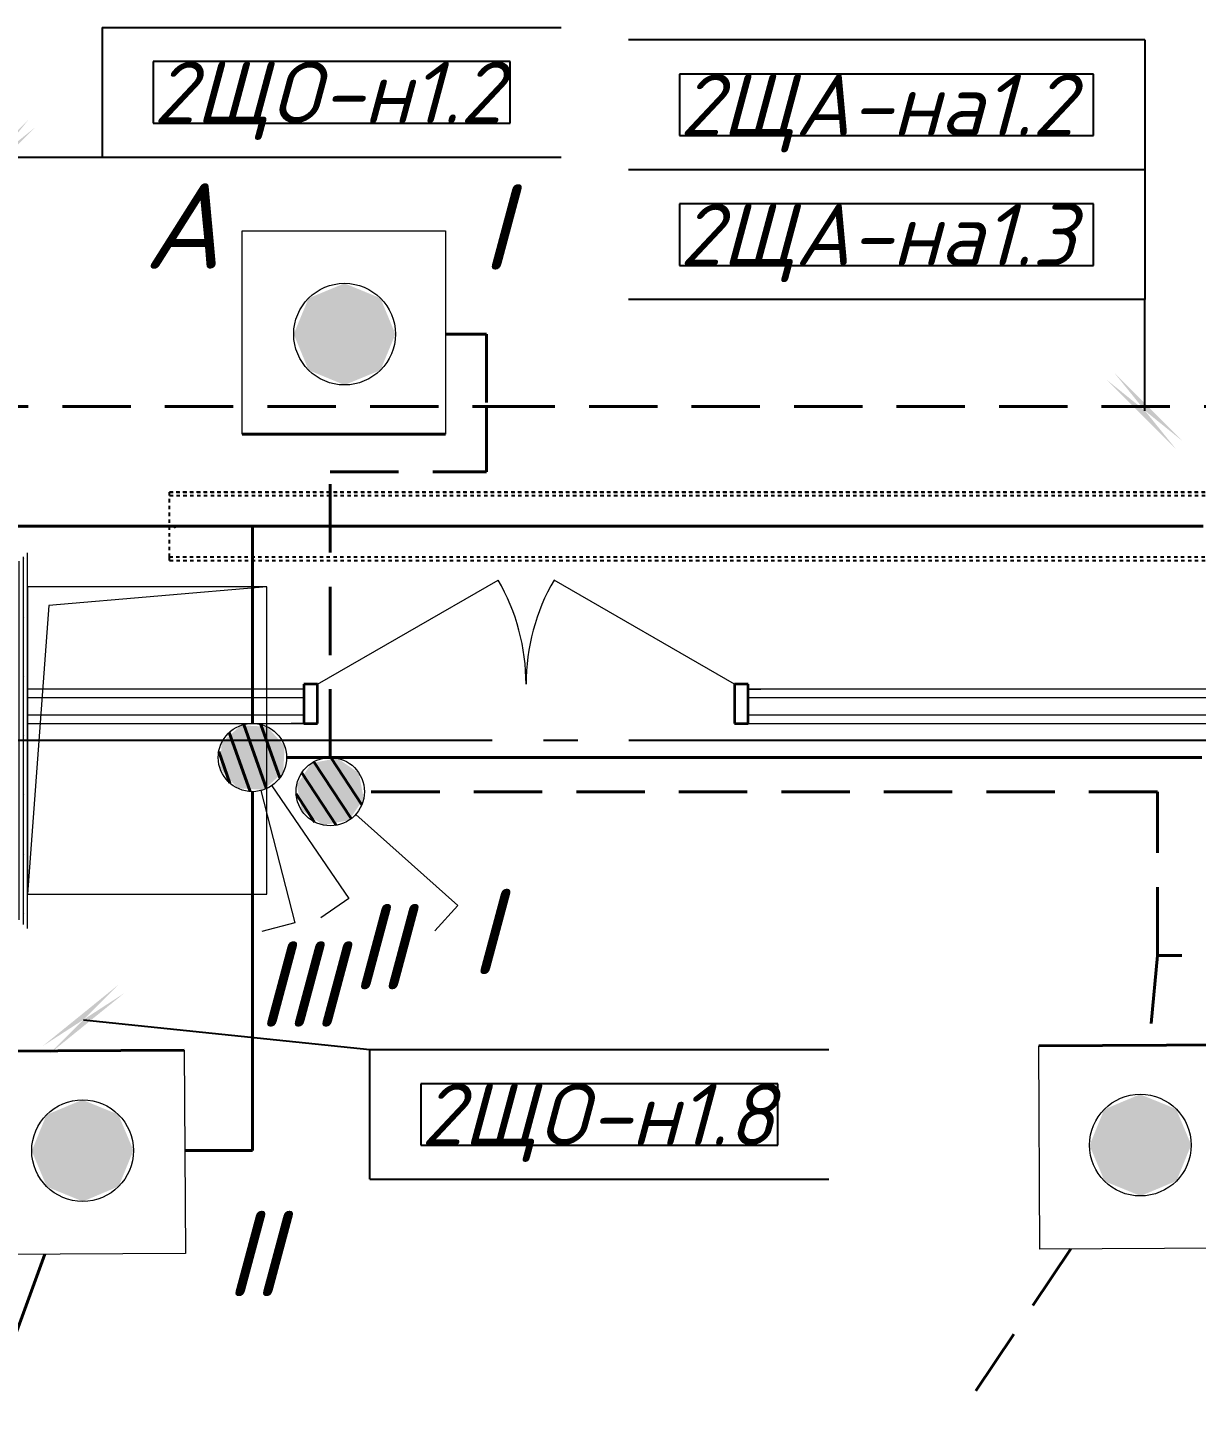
# Model space of a CAD drawing. Header units: millimetres. Extents: x 0 to 1286, y 0 to 420.
# Drawn here: x 172.59 to 206.79, y 260.21 to 300.46 of the extents above; entities that cross this region are included whole.
import ezdxf

# ---------------------------------------------------------------- set-up
doc = ezdxf.new("R2010")
doc.units = ezdxf.units.MM
for name, pattern in [('JIS_02_2.0', [3, 2, -1]), ('ГОСТ 2.303 5', [24, 20, -1.5, 1, -1.5]), ('СПКБ-0000-000-АР#002$0$Achse', [2300, 0, -800, 1500, 0]), ('СПКБ-0000-000-АР#002$0$Ashe', [300, 200, -100])]:
    doc.linetypes.add(name, pattern=pattern)
for name, color, linetype in [('Viewport1ForCustomObjects_0', 7, 'Continuous'), ('Viewport2ForCustomObjects_0', 7, 'Continuous'), ('СПКБ-0000-000-АР#002$0$Двери ArchiCAD', 7, 'Continuous'), ('СПКБ-0000-000-АР#002$0$Стены', 7, 'Continuous'), ('Строительные оси', 7, 'Continuous'), ('ЭМ_ЛОТКИ', 3, 'JIS_02_2.0'), ('ЭО_АВАРИЙНОЕ ОСВЕЩЕНИЕ', 7, 'Continuous'), ('ЭО_РАБОЧЕЕ ОСВЕЩЕНИЕ', 7, 'Continuous')]:
    doc.layers.add(name, color=color, linetype=linetype)
for name, color, linetype, lineweight, true_color in [('СПКБ-0000-000-АР#002$0$Двери ArchiCAD_Ном._пера__161', 7, 'Continuous', 13, 0xe11606), ('СПКБ-0000-000-АР#002$0$Двери ArchiCAD_Ном._пера__23', 7, 'Continuous', 35, 0xff6600), ('СПКБ-0000-000-АР#002$0$Двери ArchiCAD_Ном._пера__3', 7, 'Continuous', 18, 0xff6600), ('СПКБ-0000-000-АР#002$0$Стены_Ном._пера__161', 7, 'Continuous', 13, 0xe11606), ('СПКБ-0000-000-АР#002$0$Стены_Ном._пера__68', 7, 'Continuous', 20, 0xfd4435)]:
    doc.layers.add(name, color=color, linetype=linetype, lineweight=lineweight, true_color=true_color)
for name, color, linetype, lineweight in [('СПКБ-0000-000-АР#002$0$Стены_Ном._пера__1', 7, 'Continuous', 13), ('СПКБ-0000-000-АР#002$0$Стены_Ном._пера__20', 1, 'Continuous', 20), ('СПКБ-0000-000-АР#002$0$Шахты ОВ_Ном._пера__1', 7, 'Continuous', 13)]:
    doc.layers.add(name, color=color, linetype=linetype, lineweight=lineweight)
doc.styles.add('2.5', font='isocpeui.ttf')
doc.styles.add('CustomTextStyle108', font='isocpeui.ttf', dxfattribs={"height": 1.8})
doc.styles.add('CustomTextStyle113', font='isocpeui.ttf', dxfattribs={"height": 1.8})
doc.styles.add('CustomTextStyle88', font='isocpeui.ttf', dxfattribs={"height": 1.8})
doc.styles.add('CustomTextStyle89', font='isocpeui.ttf', dxfattribs={"height": 1.8})
pattern_1 = [(0, (0, 0), (0, 75), [0, -75])]
pattern_2 = [(0, (0, 0), (0, 173.2051), [0, -100]), (0, (50, 86.6), (0, 173.2051), [0, -100])]

# ---------------------------------------------------------------- blocks, each defined once
blk = doc.blocks.new('*U672')
at = {"color": 0, "linetype": 'ByBlock', "lineweight": -2}
for p, q in [((-100, -31), (-100, -27000)), ((-100, -27000), (-100, -31)), ((-90, -27000), (-90, -31)), ((90, -31), (90, -27000)), ((100, -27000), (100, -31)), ((100, -27000), (100, -31)), ((-90, -27000), (-100, -27000)), ((90, -27000), (-90, -27000)), ((100, -27000), (90, -27000))]:
    blk.add_line(p, q, dxfattribs=at)
blk.add_circle((0, -26985), 3.5, dxfattribs=at)
blk = doc.blocks.new('*E728')
at = {"layer": 'Строительные оси', "color": 3, "linetype": 'ГОСТ 2.303 5', "lineweight": 25}
blk.add_line((280.431, 158.857), (-283.569, 158.857), dxfattribs=at)
at = {"layer": 'ЭО_АВАРИЙНОЕ ОСВЕЩЕНИЕ', "color": 7, "lineweight": 0}
for p, q in [((-158.885, 173.777), (-152.935, 173.78)), ((-158.883, 167.827), (-158.885, 173.777)), ((-152.935, 173.78), (-152.933, 167.83)), ((-155.563, 156.694), (-152.58, 154.029)), ((-152.58, 154.029), (-153.247, 153.283)), ((-135.546, 143.973), (-135.577, 149.923)), ((-129.596, 144.004), (-135.546, 143.973))]:
    blk.add_line(p, q, dxfattribs=at)
at = {"layer": 'ЭО_АВАРИЙНОЕ ОСВЕЩЕНИЕ', "color": 1, "linetype": 'JIS_02_2.0', "lineweight": 40}
for p, q in [((-152.934, 170.754), (-151.738, 170.754)), ((-151.738, 170.754), (-151.738, 168.638)), ((-182.146, 168.638), (-151.738, 168.638)), ((-151.738, 166.721), (-151.738, 168.638)), ((-151.738, 168.638), (-8.537, 168.638)), ((-156.309, 158.361), (-156.309, 166.721)), ((-156.309, 166.721), (-151.738, 166.721)), ((-132.108, 157.361), (-155.309, 157.361)), ((-132.108, 152.567), (-132.108, 157.361)), ((-132.108, 152.567), (-132.343, 149.94)), ((-119.388, 152.567), (-132.108, 152.567)), ((-134.635, 143.978), (-172.107, 87.978))]:
    blk.add_line(p, q, dxfattribs=at)
at = {"layer": 'ЭО_АВАРИЙНОЕ ОСВЕЩЕНИЕ', "color": 1, "lineweight": 40}
for p, q in [((-152.933, 167.83), (-158.883, 167.827)), ((-156.786, 158.239), (-155.694, 156.572)), ((-156.296, 158.361), (-155.387, 156.972)), ((-157.142, 157.914), (-156.135, 156.376)), ((-157.307, 157.295), (-156.768, 156.472)), ((-135.577, 149.923), (-129.627, 149.954))]:
    blk.add_line(p, q, dxfattribs=at)
at = {"layer": 'ЭО_АВАРИЙНОЕ ОСВЕЩЕНИЕ', "color": 7, "lineweight": 0}
for centre, radius in [((-155.892, 170.754), 1.488), ((-156.309, 157.361), 1), ((-132.604, 147.014), 1.488)]:
    blk.add_circle(centre, radius, dxfattribs=at)
at = {"layer": 'ЭО_АВАРИЙНОЕ ОСВЕЩЕНИЕ', "color": 1, "lineweight": 0}
for points in [[(-155.892, 172.241), (-156.942, 171.806), (-154.84, 171.806)], [(-156.944, 171.805), (-157.379, 170.754), (-154.404, 170.754)], [(-156.942, 171.806), (-156.944, 171.805), (-154.84, 171.805)], [(-156.944, 171.805), (-154.84, 171.805), (-154.404, 170.754)], [(-156.942, 171.806), (-154.84, 171.806), (-154.84, 171.805)], [(-157.379, 170.754), (-157.379, 170.753), (-154.405, 170.753)], [(-157.379, 170.754), (-154.404, 170.754), (-154.405, 170.753)], [(-157.379, 170.753), (-156.943, 169.702), (-154.839, 169.702)], [(-157.379, 170.753), (-154.405, 170.753), (-154.839, 169.702)], [(-156.943, 169.702), (-156.943, 169.701), (-154.841, 169.701)], [(-156.943, 169.702), (-154.839, 169.702), (-154.841, 169.701)], [(-156.943, 169.701), (-154.841, 169.701), (-155.891, 169.266)], [(-156.857, 158.197), (-157.053, 157.909), (-155.472, 157.909)], [(-156.105, 158.34), (-156.857, 158.197), (-155.896, 158.197)], [(-156.857, 158.197), (-155.896, 158.197), (-155.472, 157.909)], [(-157.053, 157.909), (-157.288, 157.565), (-155.407, 157.565)], [(-157.053, 157.909), (-155.472, 157.909), (-155.407, 157.565)], [(-157.288, 157.565), (-157.21, 157.156), (-155.33, 157.156)], [(-157.288, 157.565), (-155.407, 157.565), (-155.33, 157.156)], [(-157.21, 157.156), (-157.145, 156.813), (-155.564, 156.813)], [(-157.21, 157.156), (-155.33, 157.156), (-155.564, 156.813)], [(-157.145, 156.813), (-156.722, 156.524), (-155.761, 156.524)], [(-157.145, 156.813), (-155.564, 156.813), (-155.761, 156.524)], [(-156.722, 156.524), (-155.761, 156.524), (-156.513, 156.382)], [(-132.612, 148.501), (-133.636, 148.071), (-131.558, 148.071)], [(-133.662, 148.06), (-134.085, 147.021), (-131.117, 147.021)], [(-133.636, 148.071), (-133.662, 148.06), (-131.553, 148.06)], [(-133.662, 148.06), (-131.553, 148.06), (-131.117, 147.021)], [(-133.636, 148.071), (-131.558, 148.071), (-131.553, 148.06)], [(-134.085, 147.021), (-134.092, 147.006), (-131.123, 147.006)], [(-134.092, 147.006), (-133.655, 145.967), (-131.547, 145.967)], [(-134.092, 147.006), (-131.123, 147.006), (-131.547, 145.967)], [(-134.085, 147.021), (-131.117, 147.021), (-131.123, 147.006)], [(-133.655, 145.967), (-133.651, 145.956), (-131.573, 145.956)], [(-133.655, 145.967), (-131.547, 145.967), (-131.573, 145.956)], [(-133.651, 145.956), (-131.573, 145.956), (-132.597, 145.526)]]:
    blk.add_solid(points, dxfattribs=at)
at = {"layer": 'ЭО_РАБОЧЕЕ ОСВЕЩЕНИЕ', "color": 5, "lineweight": 40}
for p, q in [((-166.096, 165.131), (-158.588, 165.131)), ((-158.588, 165.131), (-158.588, 159.361)), ((-158.588, 165.131), (-130.763, 165.131)), ((-159.265, 159.096), (-158.654, 157.363)), ((-158.842, 159.328), (-158.179, 157.448)), ((-158.337, 159.329), (-157.785, 157.764)), ((-159.572, 158.535), (-159.245, 157.607)), ((-130.808, 158.361), (-157.588, 158.361)), ((-158.588, 146.853), (-158.588, 157.361)), ((-166.53, 149.762), (-160.58, 149.793)), ((-160.565, 146.853), (-160.218, 146.853)), ((-160.218, 146.853), (-159.597, 146.853)), ((-159.597, 146.853), (-158.588, 146.853)), ((-173.039, 120.837), (-164.662, 143.822))]:
    blk.add_line(p, q, dxfattribs=at)
at = {"layer": 'ЭО_РАБОЧЕЕ ОСВЕЩЕНИЕ', "color": 7, "lineweight": 0}
for p, q in [((-158.339, 157.392), (-157.343, 153.518)), ((-158.022, 157.536), (-155.762, 154.236)), ((-155.762, 154.236), (-156.587, 153.671)), ((-157.343, 153.518), (-158.311, 153.269)), ((-160.58, 149.793), (-160.549, 143.843)), ((-160.549, 143.843), (-166.499, 143.813))]:
    blk.add_line(p, q, dxfattribs=at)
for centre, radius in [((-158.588, 158.361), 1), ((-163.557, 146.853), 1.488)]:
    blk.add_circle(centre, radius, dxfattribs=at)
at = {"layer": 'ЭО_РАБОЧЕЕ ОСВЕЩЕНИЕ', "color": 5, "lineweight": 0}
for points in [[(-158.966, 159.263), (-159.489, 158.793), (-157.734, 158.793)], [(-158.92, 159.304), (-158.966, 159.263), (-158.156, 159.263)], [(-158.966, 159.263), (-158.156, 159.263), (-157.734, 158.793)], [(-159.495, 158.693), (-159.531, 158.028), (-157.68, 158.028)], [(-159.489, 158.793), (-159.495, 158.693), (-157.644, 158.693)], [(-159.495, 158.693), (-157.644, 158.693), (-157.68, 158.028)], [(-159.489, 158.793), (-157.734, 158.793), (-157.644, 158.693)], [(-159.531, 158.028), (-159.441, 157.929), (-157.686, 157.929)], [(-159.531, 158.028), (-157.68, 158.028), (-157.686, 157.929)], [(-159.441, 157.929), (-159.019, 157.459), (-158.209, 157.459)], [(-159.441, 157.929), (-157.686, 157.929), (-158.209, 157.459)], [(-159.019, 157.459), (-158.209, 157.459), (-158.255, 157.418)], [(-163.565, 148.34), (-164.588, 147.91), (-162.511, 147.91)], [(-164.614, 147.899), (-165.038, 146.86), (-162.07, 146.86)], [(-164.588, 147.91), (-164.614, 147.899), (-162.506, 147.899)], [(-164.614, 147.899), (-162.506, 147.899), (-162.07, 146.86)], [(-164.588, 147.91), (-162.511, 147.91), (-162.506, 147.899)], [(-165.038, 146.86), (-165.045, 146.845), (-162.076, 146.845)], [(-165.045, 146.845), (-164.608, 145.806), (-162.5, 145.806)], [(-165.045, 146.845), (-162.076, 146.845), (-162.5, 145.806)], [(-165.038, 146.86), (-162.07, 146.86), (-162.076, 146.845)], [(-164.608, 145.806), (-164.603, 145.795), (-162.526, 145.795)], [(-164.608, 145.806), (-162.5, 145.806), (-162.526, 145.795)], [(-164.603, 145.795), (-162.526, 145.795), (-163.549, 145.365)]]:
    blk.add_solid(points, dxfattribs=at)
blk = doc.blocks.new('СПКБ-0000-000-АР#002$0$Двупольная Дверь 19_2')
at = {"layer": 'СПКБ-0000-000-АР#002$0$Двери ArchiCAD_Ном._пера__161', "color": 12, "linetype": 'Continuous', "lineweight": 13, "true_color": 0xe11606}
for p, q in [((-650, -15), (-687, -15)), ((-650, -40), (-650, -15)), ((-650, -90), (-650, -40)), ((650, -40), (650, -15)), ((650, -15), (687, -15)), ((650, -90), (650, -40)), ((-650, -115), (-687, -115)), ((-650, -115), (-650, -90)), ((650, -115), (650, -90)), ((650, -115), (687, -115))]:
    blk.add_line(p, q, dxfattribs=at)
at = {"layer": 'СПКБ-0000-000-АР#002$0$Двери ArchiCAD_Ном._пера__23', "color": 30, "linetype": 'Continuous', "lineweight": 35, "true_color": 0xff6600}
for p, q in [((-610, 0), (-650, 0)), ((-650, 0), (-650, -115)), ((-610, -115), (-610, 0)), ((650, 0), (610, 0)), ((610, 0), (610, -115)), ((650, -115), (650, 0)), ((-650, -115), (-610, -115)), ((610, -115), (650, -115))]:
    blk.add_line(p, q, dxfattribs=at)
at = {"layer": 'СПКБ-0000-000-АР#002$0$Двери ArchiCAD_Ном._пера__3', "color": 30, "linetype": 'Continuous', "lineweight": 18, "true_color": 0xff6600}
for p, q in [((-610, 0), (-81.7, 305)), ((610, 0), (81.7, 305))]:
    blk.add_line(p, q, dxfattribs=at)
for centre, start, end in [((-610, 0), 0, 30), ((610, 0), 150, 180)]:
    blk.add_arc(centre, 610, start, end, dxfattribs=at)
blk = doc.blocks.new('СПКБ-0000-000-АР#002$0$Стена_46', base_point=(-16616.9, 15985.7))
at = {"layer": 'СПКБ-0000-000-АР#002$0$Стены_Ном._пера__161', "linetype": 'Continuous', "lineweight": 13, "true_color": 0xe11606}
h = blk.add_hatch(dxfattribs=at)
h.set_pattern_fill('ГИПС', color=12, style=0, pattern_type=2)
h.set_pattern_definition(pattern_1)
h.paths.add_polyline_path([(-15708, 16035.7), (-16516.9, 16035.7), (-16516.9, 16010.7), (-15708, 16010.7)])
h = blk.add_hatch(dxfattribs=at)
h.set_pattern_fill('ГИПС', color=12, style=0, pattern_type=2)
h.set_pattern_definition(pattern_1)
h.paths.add_polyline_path([(-12980.8, 16035.7), (-14408, 16035.7), (-14408, 16010.7), (-12980.8, 16010.7)])
h = blk.add_hatch(dxfattribs=at)
h.set_pattern_fill('ГИПС', color=12, style=0, pattern_type=2)
h.set_pattern_definition(pattern_1)
h.paths.add_polyline_path([(-16516.9, 15935.7), (-15708, 15935.7), (-15708, 15960.7), (-16516.9, 15960.7)])
h = blk.add_hatch(dxfattribs=at)
h.set_pattern_fill('ГИПС', color=12, style=0, pattern_type=2)
h.set_pattern_definition(pattern_1)
h.paths.add_polyline_path([(-14408, 15935.7), (-12980.8, 15935.7), (-12980.8, 15960.7), (-14408, 15960.7)])
at = {"layer": 'СПКБ-0000-000-АР#002$0$Стены_Ном._пера__161', "color": 12, "linetype": 'Continuous', "lineweight": 13, "true_color": 0xe11606}
for p, q in [((-15708, 16035.7), (-15745, 16035.7)), ((-15708, 16010.7), (-15708, 16035.7)), ((-14408, 16035.7), (-14371, 16035.7)), ((-14408, 16010.7), (-14408, 16035.7)), ((-15708, 16010.7), (-16516.9, 16010.7)), ((-15708, 15960.7), (-15708, 16010.7)), ((-12980.8, 16010.7), (-14408, 16010.7)), ((-14408, 15960.7), (-14408, 16010.7)), ((-16516.9, 15960.7), (-15708, 15960.7)), ((-15708, 15935.7), (-15708, 15960.7)), ((-14408, 15960.7), (-12980.8, 15960.7)), ((-14408, 15935.7), (-14408, 15960.7)), ((-15708, 15935.7), (-15745, 15935.7)), ((-14408, 15935.7), (-14371, 15935.7))]:
    blk.add_line(p, q, dxfattribs=at)
at = {"layer": 'СПКБ-0000-000-АР#002$0$Стены_Ном._пера__161', "color": 12, "linetype": 'Continuous', "lineweight": 13, "true_color": 0xe11606, "flags": 128}
for points in [[(-15708, 16035.7), (-16516.9, 16035.7)], [(-16516.9, 16035.7), (-16516.9, 15935.7)], [(-12980.8, 16035.7), (-14408, 16035.7)], [(-12980.8, 15935.7), (-12980.8, 16035.7)], [(-16516.9, 15935.7), (-15708, 15935.7)], [(-14408, 15935.7), (-12980.8, 15935.7)]]:
    blk.add_lwpolyline(points, dxfattribs=at)
at = {"layer": 'СПКБ-0000-000-АР#002$0$Двери ArchiCAD', "color": 21, "linetype": 'Continuous', "lineweight": 18, "true_color": 0xff9955, "zscale": 1000}
blk.add_blockref('СПКБ-0000-000-АР#002$0$Двупольная Дверь 19_2', (-15058, 16050.7), dxfattribs=at)
blk = doc.blocks.new('СПКБ-0000-000-АР#002$0$Стена_234', base_point=(-16616.9, 15435.7))
at = {"layer": 'СПКБ-0000-000-АР#002$0$Стены_Ном._пера__20', "linetype": 'Continuous', "lineweight": 20}
h = blk.add_hatch(dxfattribs=at)
h.set_pattern_fill('ШТУКАТУРКА', color=1, style=0, pattern_type=2)
h.set_pattern_definition(pattern_2)
h.paths.add_polyline_path([(-16541.9, 16410.7), (-16541.9, 15360.7), (-16528.9, 15347.7), (-16528.9, 16423.7)])
h = blk.add_hatch(dxfattribs=at)
h.set_pattern_fill('ШТУКАТУРКА', color=1, style=0, pattern_type=2)
h.set_pattern_definition(pattern_2)
h.paths.add_polyline_path([(-16516.9, 15335.7), (-16516.9, 16435.7), (-16528.9, 16423.7), (-16528.9, 15347.7)])
at = {"layer": 'СПКБ-0000-000-АР#002$0$Стены_Ном._пера__1', "color": 7, "linetype": 'СПКБ-0000-000-АР#002$0$Achse', "lineweight": 13, "flags": 128}
blk.add_lwpolyline([(-16616.9, 16335.7), (-16616.9, 15435.7)], dxfattribs=at)
at = {"layer": 'СПКБ-0000-000-АР#002$0$Стены_Ном._пера__20', "color": 1, "linetype": 'Continuous', "lineweight": 20, "flags": 128}
blk.add_lwpolyline([(-16516.9, 15335.7), (-16516.9, 16435.7)], dxfattribs=at)
at = {"layer": 'СПКБ-0000-000-АР#002$0$Стены_Ном._пера__68', "color": 20, "linetype": 'Continuous', "lineweight": 20, "true_color": 0xfd4435}
for p, q in [((-16528.9, 15347.7), (-16528.9, 16423.7)), ((-16541.9, 16410.7), (-16541.9, 15360.7))]:
    blk.add_line(p, q, dxfattribs=at)
blk = doc.blocks.new('*E727')
at = {"layer": 'СПКБ-0000-000-АР#002$0$Шахты ОВ_Ном._пера__1', "color": 7, "linetype": 'Continuous', "lineweight": 13}
blk.add_line((111.15, 212.015), (111.15, 203.015), dxfattribs=at)
at = {"layer": 'СПКБ-0000-000-АР#002$0$Шахты ОВ_Ном._пера__1', "color": 7, "linetype": 'СПКБ-0000-000-АР#002$0$Ashe', "lineweight": 13}
for p, q in [((118.15, 212.015), (111.15, 212.015)), ((118.15, 212.015), (111.774, 211.471)), ((118.15, 203.015), (118.15, 212.015)), ((111.774, 211.471), (111.15, 203.015)), ((111.15, 203.015), (118.15, 203.015))]:
    blk.add_line(p, q, dxfattribs=at)
at = {"layer": 'СПКБ-0000-000-АР#002$0$Стены', "color": 12, "lineweight": 50, "true_color": 0xdf0000, "xscale": 0.01, "yscale": 0.01, "zscale": 0.01}
blk.add_blockref('СПКБ-0000-000-АР#002$0$Стена_234', (110.15, 203.015), dxfattribs=at)
at = {"layer": 'СПКБ-0000-000-АР#002$0$Стены', "color": 12, "lineweight": 13, "true_color": 0xe11606, "xscale": 0.01, "yscale": 0.01, "zscale": 0.01}
blk.add_blockref('СПКБ-0000-000-АР#002$0$Стена_46', (110.15, 208.515), dxfattribs=at)
blk = doc.blocks.new('CustomObjectsInViewport1_0')
at = {"layer": 'ЭО_АВАРИЙНОЕ ОСВЕЩЕНИЕ'}
for p, q in [((205.284, 300.096), (190.169, 300.096)), ((205.284, 300.096), (205.284, 292.496)), ((205.284, 296.296), (190.169, 296.296)), ((205.284, 292.496), (190.169, 292.496)), ((205.284, 289.243), (205.284, 292.496))]:
    blk.add_line(p, q, dxfattribs=at)
at = {"layer": 'ЭО_АВАРИЙНОЕ ОСВЕЩЕНИЕ', "color": 7, "true_color": 0xffffff}
for p, q in [((203.784, 299.096), (191.669, 299.096)), ((191.669, 299.096), (191.669, 297.296)), ((203.784, 297.296), (203.784, 299.096)), ((191.669, 297.296), (203.784, 297.296)), ((191.669, 297.296), (191.669, 297.296)), ((203.782, 295.296), (191.669, 295.296)), ((191.669, 295.296), (191.669, 293.496)), ((203.782, 293.496), (203.782, 295.296)), ((191.669, 293.496), (203.782, 293.496)), ((191.669, 293.496), (191.669, 293.496))]:
    blk.add_line(p, q, dxfattribs=at)
at = {"layer": 'ЭО_АВАРИЙНОЕ ОСВЕЩЕНИЕ'}
blk.add_solid([(204.178, 290.137), (206.178, 288.137), (206.39, 288.35), (204.39, 290.35)], dxfattribs=at)
at = {"layer": 'ЭО_РАБОЧЕЕ ОСВЕЩЕНИЕ'}
for p, q in [((174.769, 300.46), (188.207, 300.46)), ((174.769, 300.46), (174.769, 296.66)), ((171.726, 296.66), (174.769, 296.66)), ((174.769, 296.66), (188.207, 296.66)), ((174.223, 271.415), (182.601, 270.542)), ((182.601, 270.542), (196.039, 270.542)), ((182.601, 266.742), (182.601, 270.542)), ((182.601, 266.742), (196.039, 266.742))]:
    blk.add_line(p, q, dxfattribs=at)
at = {"layer": 'ЭО_РАБОЧЕЕ ОСВЕЩЕНИЕ', "color": 7, "true_color": 0xffffff}
for p, q in [((186.707, 299.46), (176.269, 299.46)), ((176.269, 299.46), (176.269, 297.66)), ((186.707, 297.66), (186.707, 299.46)), ((176.269, 297.66), (186.707, 297.66)), ((176.269, 297.66), (176.269, 297.66)), ((194.539, 269.542), (184.101, 269.542)), ((184.101, 269.542), (184.101, 267.742)), ((194.539, 267.742), (194.539, 269.542)), ((184.101, 267.742), (194.539, 267.742)), ((184.101, 267.742), (184.101, 267.742))]:
    blk.add_line(p, q, dxfattribs=at)
at = {"layer": 'ЭО_РАБОЧЕЕ ОСВЕЩЕНИЕ'}
for points in [[(172.62, 297.766), (170.62, 295.766), (170.832, 295.554), (172.832, 297.554)], [(175.227, 272.422), (173.03, 270.641), (173.219, 270.408), (175.416, 272.189)]]:
    blk.add_solid(points, dxfattribs=at)
at = {"layer": 'ЭО_АВАРИЙНОЕ ОСВЕЩЕНИЕ'}
for s, style, p in [('2ЩА-на1.2', 'CustomTextStyle88', (191.669, 297.296)), ('2ЩА-на1.3', 'CustomTextStyle89', (191.669, 293.496))]:
    blk.add_text(s, height=1.8, dxfattribs=dict(at, style=style)).set_placement(p)
at = {"layer": 'ЭО_РАБОЧЕЕ ОСВЕЩЕНИЕ'}
for s, style, p in [('2ЩO-н1.2', 'CustomTextStyle108', (176.269, 297.66)), ('2ЩO-н1.8', 'CustomTextStyle113', (184.101, 267.742))]:
    blk.add_text(s, height=1.8, dxfattribs=dict(at, style=style)).set_placement(p)

msp = doc.modelspace()

# ---------------------------------------------------------------- block references
msp.add_blockref('*E727', (61.438, 72.071))
at = {"layer": 'Viewport1ForCustomObjects_0'}
msp.add_blockref('CustomObjectsInViewport1_0', (0, 0), dxfattribs=at)
at = {"layer": 'Viewport2ForCustomObjects_0'}
msp.add_blockref('*E728', (337.756, 120.729), dxfattribs=at)
at = {"layer": 'ЭМ_ЛОТКИ', "xscale": 0.01, "yscale": 0.01, "zscale": 0.01, "rotation": 270}
msp.add_blockref('*U672', (446.747, 285.859), dxfattribs=at)

# ---------------------------------------------------------------- texts
at = {"layer": 'ЭО_АВАРИЙНОЕ ОСВЕЩЕНИЕ', "color": 1, "insert": (177.112, 294.648), "char_height": 2.5, "attachment_point": 5, "style": '2.5'}
msp.add_mtext('А', dxfattribs=at)
at = {"layer": 'ЭО_АВАРИЙНОЕ ОСВЕЩЕНИЕ', "char_height": 2.5, "attachment_point": 5, "style": '2.5'}
for insert in [(186.276, 294.623), (185.945, 273.999)]:
    msp.add_mtext('I', dxfattribs=dict(at, insert=insert))
at = {"layer": 'ЭО_РАБОЧЕЕ ОСВЕЩЕНИЕ', "char_height": 2.5, "attachment_point": 5, "style": '2.5'}
for s, insert in [('II', (182.854, 273.554)), ('III', (180.511, 272.461)), ('II', (179.178, 264.572))]:
    msp.add_mtext(s, dxfattribs=dict(at, insert=insert))

doc.saveas('drawing.dxf')
